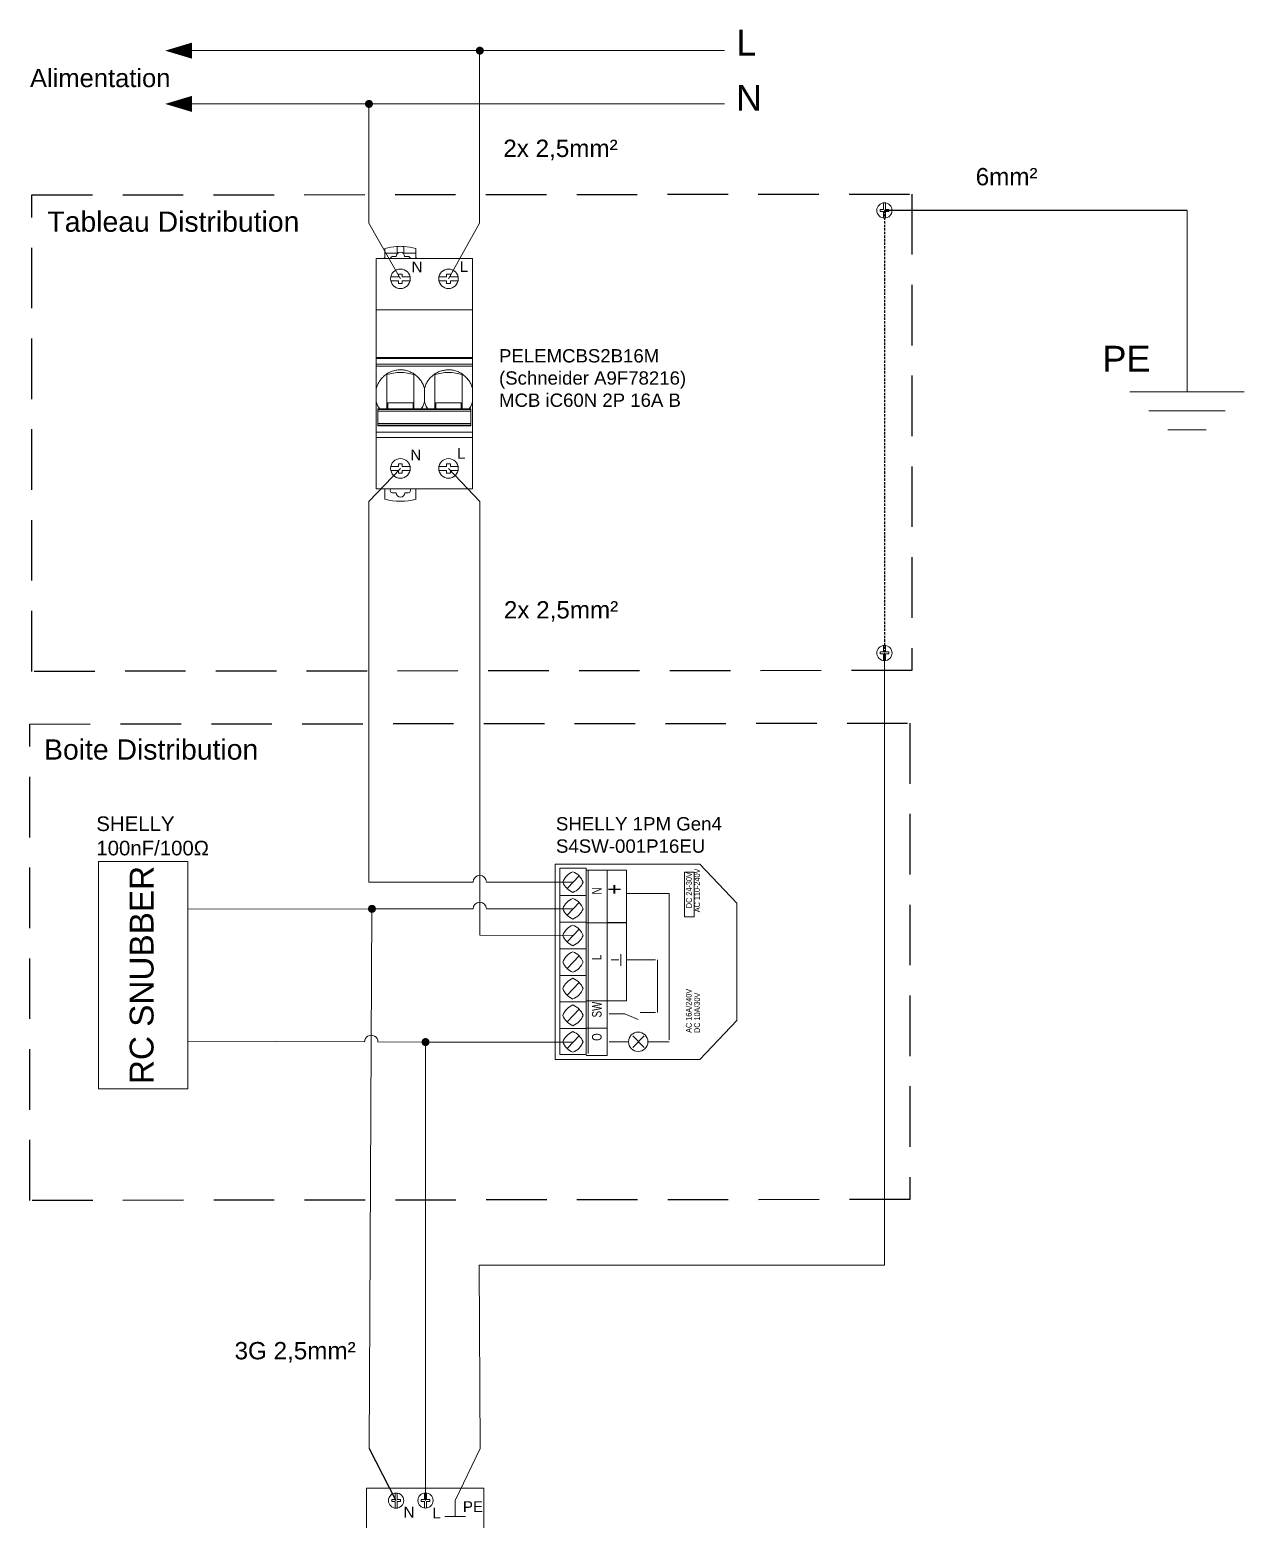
# Model space of a CAD drawing. Header units: millimetres. Extents: x 2620 to 2793, y 1526 to 1825.
# Drawn here: x 2621.9 to 2749.3, y 1668.4 to 1824.7 of the extents above; entities that cross this region are included whole.
import ezdxf

# ---------------------------------------------------------------- set-up
doc = ezdxf.new("R2010")
doc.units = ezdxf.units.MM
doc.linetypes.add('DASHED2', pattern=[0.375, 0.25, -0.125])
doc.linetypes.add('HIDDEN', pattern=[9.525, 6.35, -3.175])
for name, color, linetype, lineweight in [('01_Puissance', 250, 'Continuous', 20), ('03_Symbole', 250, 'Continuous', 15), ('Layer1', 253, 'DASHED2', 18), ('trait fin', 253, 'HIDDEN', 18)]:
    doc.layers.add(name, color=color, linetype=linetype, lineweight=lineweight)
doc.layers.add('04_Texte', color=7, linetype='Continuous')
doc.styles.get("Standard").update_dxf_attribs({"font": 'arial.ttf'})

msp = doc.modelspace()

# ---------------------------------------------------------------- linework, layer by layer
at = {"layer": '01_Puissance'}
for p, q in [((2638.88, 1822.48), (2638.88, 1822.48)), ((2638.88, 1822.48), (2694.74, 1822.48)), ((2669.07, 1807.13), (2669.07, 1822.48)), ((2638.88, 1816.89), (2694.74, 1816.89)), ((2657.46, 1816.89), (2657.45, 1807.03)), ((2657.45, 1807.03), (2657.44, 1804.38)), ((2669.07, 1807.13), (2669.07, 1804.38)), ((2743.27, 1805.72), (2743.27, 1786.69)), ((2657.44, 1804.38), (2660.76, 1798.54)), ((2669.07, 1804.38), (2665.8, 1798.54)), ((2743.27, 1786.69), (2737.27, 1786.69)), ((2737.27, 1786.69), (2749.27, 1786.69)), ((2743.27, 1784.69), (2739.27, 1784.69)), ((2739.27, 1784.69), (2747.27, 1784.69)), ((2743.27, 1782.69), (2741.27, 1782.69)), ((2741.27, 1782.69), (2745.27, 1782.69)), ((2657.45, 1775.16), (2660.76, 1778.65)), ((2669.08, 1775.16), (2665.8, 1778.65)), ((2657.44, 1771.85), (2657.45, 1775.16)), ((2669.08, 1771.95), (2669.08, 1775.16)), ((2657.44, 1771.85), (2657.44, 1735.25)), ((2669.08, 1771.95), (2669.08, 1729.66)), ((2711.53, 1759.28), (2711.53, 1695.06)), ((2657.44, 1735.25), (2668.38, 1735.25)), ((2669.78, 1735.25), (2678.87, 1735.25)), ((2657.77, 1732.44), (2638.46, 1732.42)), ((2657.48, 1675.82), (2657.77, 1732.44)), ((2657.77, 1732.44), (2668.38, 1732.44)), ((2669.78, 1732.44), (2678.87, 1732.44)), ((2669.08, 1729.66), (2678.87, 1729.64)), ((2657, 1718.48), (2638.46, 1718.55)), ((2663.39, 1718.46), (2658.4, 1718.48)), ((2663.39, 1699.15), (2663.39, 1718.46)), ((2663.39, 1718.46), (2678.87, 1718.46)), ((2663.39, 1699.15), (2663.39, 1675.82)), ((2669.02, 1695.06), (2669.12, 1675.82)), ((2711.53, 1695.06), (2669.02, 1695.06)), ((2663.39, 1670.36), (2663.39, 1675.82)), ((2669.12, 1675.82), (2666.5, 1670.36)), ((2669.49, 1671.67), (2669.49, 1671.56)), ((2666.5, 1670.36), (2666.5, 1668.67)), ((2666.5, 1668.67), (2665.43, 1668.67)), ((2665.43, 1668.67), (2667.57, 1668.67))]:
    msp.add_line(p, q, dxfattribs=at)
at = {"layer": '01_Puissance', "lineweight": -3}
for p, q in [((2743.27, 1805.72), (2711.53, 1805.72)), ((2657.48, 1675.82), (2660.29, 1670.36))]:
    msp.add_line(p, q, dxfattribs=at)
at = {"layer": '01_Puissance'}
for points in [[(2638.88, 1822.48, 1.68, 0, 0), (2636.08, 1822.48, 0, 0, 0)], [(2638.88, 1816.89, 1.68, 0, 0), (2636.08, 1816.89, 0, 0, 0)]]:
    msp.add_lwpolyline(points, format="xyseb", dxfattribs=at)
at = {"layer": '01_Puissance', "const_width": 0.419}
for points in [[(2668.88, 1822.48, 1), (2669.3, 1822.48, 1)], [(2657.25, 1816.89, 1), (2657.67, 1816.89, 1)], [(2657.56, 1732.44, 1), (2657.98, 1732.44, 1)], [(2663.18, 1718.46, 1), (2663.6, 1718.46, 1)]]:
    msp.add_lwpolyline(points, format="xyb", close=True, dxfattribs=at)
at = {"layer": '01_Puissance'}
for centre, start in [((2669.08, 1735.25), 0), ((2669.08, 1732.44), 0), ((2657.7, 1718.48), 359.7726)]:
    msp.add_arc(centre, 0.698, start, 180, dxfattribs=at)
at = {"layer": '03_Symbole', "color": 7, "linetype": 'Continuous'}
for p, q in [((2711.42, 1805.82), (2711.42, 1806.51)), ((2711.64, 1805.82), (2711.64, 1806.51)), ((2711.07, 1805.82), (2711.07, 1805.61)), ((2711.42, 1805.82), (2711.07, 1805.82)), ((2711.07, 1805.61), (2711.42, 1805.61)), ((2711.42, 1805.61), (2711.42, 1804.93)), ((2711.99, 1805.82), (2711.64, 1805.82)), ((2711.64, 1805.61), (2711.64, 1804.93)), ((2711.64, 1805.61), (2711.99, 1805.61)), ((2711.99, 1805.61), (2711.99, 1805.82)), ((2660.4, 1801.94), (2660.4, 1801.24)), ((2661.11, 1801.24), (2661.11, 1801.94)), ((2658.23, 1776.51), (2658.23, 1800.67)), ((2668.32, 1800.67), (2658.23, 1800.67)), ((2659.13, 1801.24), (2659.13, 1801.71)), ((2659.13, 1800.83), (2659.13, 1801.24)), ((2660.4, 1801.24), (2659.13, 1801.24)), ((2660.31, 1800.89), (2659.97, 1800.89)), ((2662.38, 1801.24), (2661.11, 1801.24)), ((2661.54, 1800.89), (2661.2, 1800.89)), ((2662.38, 1801.71), (2662.38, 1801.24)), ((2662.38, 1801.24), (2662.38, 1800.83)), ((2668.32, 1776.51), (2668.32, 1800.67)), ((2660.56, 1798.75), (2659.75, 1798.75)), ((2660.56, 1798.75), (2660.56, 1799.04)), ((2660.56, 1799.04), (2660.95, 1799.04)), ((2660.95, 1799.04), (2660.95, 1798.75)), ((2660.95, 1798.75), (2661.76, 1798.75)), ((2665.6, 1798.75), (2664.8, 1798.75)), ((2665.6, 1798.75), (2665.6, 1799.04)), ((2665.6, 1799.04), (2666, 1799.04)), ((2666, 1799.04), (2666, 1798.75)), ((2666, 1798.75), (2666.8, 1798.75)), ((2660.56, 1798.32), (2659.75, 1798.32)), ((2660.56, 1798.04), (2660.56, 1798.32)), ((2660.95, 1798.04), (2660.56, 1798.04)), ((2660.95, 1798.32), (2660.95, 1798.04)), ((2660.95, 1798.32), (2661.76, 1798.32)), ((2665.6, 1798.32), (2664.8, 1798.32)), ((2665.6, 1798.04), (2665.6, 1798.32)), ((2666, 1798.04), (2665.6, 1798.04)), ((2666, 1798.32), (2666, 1798.04)), ((2666, 1798.32), (2666.8, 1798.32)), ((2668.32, 1795.29), (2658.23, 1795.29)), ((2668.32, 1790.3), (2658.23, 1790.3)), ((2658.23, 1790.18), (2668.32, 1790.18)), ((2658.23, 1789.59), (2668.32, 1789.59)), ((2668.32, 1789.36), (2658.23, 1789.36)), ((2659.33, 1784.91), (2659.33, 1788.49)), ((2662.18, 1784.91), (2662.18, 1788.49)), ((2664.37, 1784.91), (2664.37, 1788.49)), ((2667.22, 1784.91), (2667.22, 1788.49)), ((2663.28, 1785.62), (2663.28, 1787.04)), ((2658.39, 1783.12), (2658.39, 1784.91)), ((2658.39, 1784.91), (2668.16, 1784.91)), ((2668.16, 1784.83), (2658.39, 1784.83)), ((2668.16, 1784.67), (2658.39, 1784.67)), ((2659.43, 1784.91), (2659.43, 1785.54)), ((2659.43, 1785.54), (2662.08, 1785.54)), ((2662.08, 1785.54), (2662.08, 1784.91)), ((2664.47, 1785.54), (2667.12, 1785.54)), ((2664.47, 1784.91), (2664.47, 1785.54)), ((2667.12, 1785.54), (2667.12, 1784.91)), ((2668.16, 1784.91), (2668.16, 1783.12)), ((2668.16, 1783.36), (2658.39, 1783.36)), ((2658.39, 1783.18), (2668.16, 1783.18)), ((2658.39, 1783.12), (2668.16, 1783.12)), ((2658.23, 1782.46), (2668.32, 1782.46)), ((2668.32, 1781.89), (2658.23, 1781.89)), ((2660.56, 1778.86), (2659.75, 1778.86)), ((2660.56, 1778.43), (2659.75, 1778.43)), ((2660.56, 1779.14), (2660.95, 1779.14)), ((2660.56, 1778.86), (2660.56, 1779.14)), ((2660.56, 1778.15), (2660.56, 1778.43)), ((2660.95, 1779.14), (2660.95, 1778.86)), ((2660.95, 1778.86), (2661.76, 1778.86)), ((2660.95, 1778.43), (2661.76, 1778.43)), ((2660.95, 1778.43), (2660.95, 1778.15)), ((2665.6, 1778.86), (2664.8, 1778.86)), ((2665.6, 1778.43), (2664.8, 1778.43)), ((2665.6, 1779.14), (2666, 1779.14)), ((2665.6, 1778.86), (2665.6, 1779.14)), ((2665.6, 1778.15), (2665.6, 1778.43)), ((2666, 1779.14), (2666, 1778.86)), ((2666, 1778.86), (2666.8, 1778.86)), ((2666, 1778.43), (2666.8, 1778.43)), ((2666, 1778.43), (2666, 1778.15)), ((2660.95, 1778.15), (2660.56, 1778.15)), ((2666, 1778.15), (2665.6, 1778.15)), ((2658.23, 1776.51), (2668.32, 1776.51)), ((2659.12, 1776.51), (2659.12, 1775.42)), ((2660.3, 1776.08), (2659.97, 1776.08)), ((2661.54, 1776.08), (2661.21, 1776.08)), ((2662.39, 1775.42), (2662.39, 1776.51)), ((2711.42, 1759.39), (2711.42, 1760.07)), ((2711.64, 1759.39), (2711.64, 1760.07)), ((2711.07, 1759.39), (2711.07, 1759.18)), ((2711.42, 1759.39), (2711.07, 1759.39)), ((2711.07, 1759.18), (2711.42, 1759.18)), ((2711.42, 1759.18), (2711.42, 1758.49)), ((2711.99, 1759.39), (2711.64, 1759.39)), ((2711.64, 1759.18), (2711.64, 1758.49)), ((2711.64, 1759.18), (2711.99, 1759.18)), ((2711.99, 1759.18), (2711.99, 1759.39)), ((2660.19, 1670.46), (2660.19, 1671.15)), ((2660.4, 1670.46), (2660.4, 1671.15)), ((2663.29, 1670.47), (2663.29, 1671.15)), ((2663.5, 1670.47), (2663.5, 1671.15)), ((2659.84, 1670.46), (2659.84, 1670.25)), ((2660.19, 1670.46), (2659.84, 1670.46)), ((2659.84, 1670.25), (2660.19, 1670.25)), ((2660.19, 1670.25), (2660.19, 1669.56)), ((2660.76, 1670.46), (2660.4, 1670.46)), ((2660.4, 1670.25), (2660.4, 1669.56)), ((2660.4, 1670.25), (2660.76, 1670.25)), ((2660.76, 1670.25), (2660.76, 1670.46)), ((2662.93, 1670.25), (2662.93, 1670.47)), ((2662.93, 1670.47), (2663.29, 1670.47)), ((2663.29, 1670.25), (2662.93, 1670.25)), ((2663.29, 1670.25), (2663.29, 1669.57)), ((2663.5, 1670.47), (2663.85, 1670.47)), ((2663.5, 1670.25), (2663.5, 1669.57)), ((2663.85, 1670.25), (2663.5, 1670.25)), ((2663.85, 1670.47), (2663.85, 1670.25))]:
    msp.add_line(p, q, dxfattribs=at)
at = {"layer": '03_Symbole', "color": 0}
for p, q in [((2680.24, 1736.51), (2682.46, 1736.51)), ((2680.44, 1736.51), (2680.44, 1717.26)), ((2682.46, 1717.05), (2682.46, 1736.51)), ((2679.5, 1735.9), (2678.25, 1734.57)), ((2680.23, 1733.85), (2677.47, 1733.85)), ((2679.5, 1733.1), (2678.25, 1731.77)), ((2688.94, 1734.05), (2684.49, 1734.05)), ((2688.94, 1734.05), (2688.94, 1718.69)), ((2680.23, 1731.05), (2677.47, 1731.05)), ((2679.5, 1730.3), (2678.25, 1728.97)), ((2680.24, 1730.98), (2682.46, 1730.98)), ((2680.23, 1728.26), (2677.47, 1728.26)), ((2679.5, 1727.51), (2678.25, 1726.18)), ((2682.87, 1727.09), (2683.68, 1727.09)), ((2683.88, 1726.47), (2683.88, 1727.7)), ((2687.52, 1727.09), (2684.49, 1727.09)), ((2687.73, 1727.09), (2687.73, 1721.56)), ((2680.23, 1725.46), (2677.47, 1725.46)), ((2679.5, 1724.71), (2678.25, 1723.38)), ((2680.23, 1722.67), (2677.47, 1722.67)), ((2680.24, 1722.79), (2682.46, 1722.79)), ((2679.5, 1721.92), (2678.25, 1720.59)), ((2684.29, 1721.44), (2682.67, 1721.44)), ((2685.7, 1720.82), (2684.29, 1721.44)), ((2687.52, 1721.56), (2685.91, 1721.56)), ((2680.23, 1719.87), (2677.47, 1719.87)), ((2679.5, 1719.12), (2678.25, 1717.79)), ((2680.24, 1719.92), (2682.46, 1719.92)), ((2686.31, 1719.1), (2685.15, 1717.88)), ((2686.31, 1717.88), (2685.15, 1719.1)), ((2684.69, 1718.49), (2682.67, 1718.49)), ((2688.94, 1718.49), (2686.72, 1718.49)), ((2680.24, 1717.05), (2682.46, 1717.05))]:
    msp.add_line(p, q, dxfattribs=at)
at = {"layer": '03_Symbole', "color": 7, "linetype": 'Continuous'}
for points in [[(2658.59, 1784.91), (2658.4, 1785.17), (2658.23, 1785.62)], [(2663.28, 1785.62), (2663.1, 1785.14), (2662.92, 1784.91)], [(2663.63, 1784.91), (2663.45, 1785.16), (2663.28, 1785.62)], [(2668.32, 1785.62), (2668.14, 1785.14), (2667.96, 1784.91)]]:
    msp.add_lwpolyline(points, dxfattribs=at)
at = {"layer": '03_Symbole'}
for points in [[(2629.07, 1737.42), (2638.46, 1737.42), (2638.46, 1713.55), (2629.07, 1713.55)], [(2657.2, 1671.67), (2669.49, 1671.67), (2669.49, 1651.36), (2657.2, 1651.36)]]:
    msp.add_lwpolyline(points, close=True, dxfattribs=at)
at = {"layer": '03_Symbole', "color": 0}
for points in [[(2677, 1737.12, 0), (2692.18, 1737.12, 0), (2696.03, 1733.03, 0), (2696.03, 1720.74, 0), (2692.18, 1716.64, 0), (2677, 1716.64, 0), (2677, 1737.12, 0)], [(2677.48, 1717.14, 0), (2677.48, 1736.71, 0), (2680.24, 1736.71, 0), (2680.24, 1717.14, 0), (2677.48, 1717.14, 0)], [(2682.46, 1731, 0), (2682.46, 1736.51, 0), (2684.49, 1736.51, 0), (2684.49, 1731, 0), (2682.46, 1731, 0)], [(2690.56, 1731.59, 0), (2690.56, 1736.3, 0), (2691.57, 1736.3, 0), (2691.57, 1731.59, 0), (2690.56, 1731.59, 0)], [(2682.46, 1722.78, 0), (2682.46, 1730.96, 0), (2684.49, 1730.96, 0), (2684.49, 1722.78, 0), (2682.46, 1722.78, 0)]]:
    msp.add_polyline3d(points, dxfattribs=at)
at = {"layer": '03_Symbole', "color": 7, "linetype": 'Continuous'}
for centre, radius in [((2711.53, 1805.72), 0.798), ((2660.76, 1798.54), 1.03), ((2665.8, 1798.54), 1.03), ((2660.76, 1778.65), 1.03), ((2665.8, 1778.65), 1.03), ((2711.53, 1759.28), 0.798), ((2660.3, 1670.35), 0.798), ((2663.39, 1670.36), 0.798)]:
    msp.add_circle(centre, radius, dxfattribs=at)
at = {"layer": '03_Symbole', "color": 0}
msp.add_circle((2685.7, 1718.49), 1.02, dxfattribs=at)
at = {"layer": '03_Symbole', "color": 7, "linetype": 'Continuous'}
for centre, radius, start, end in [((2660.76, 1796.44), 5.51, 93.7668, 107.1978), ((2660.76, 1796.44), 5.51, 86.3591, 93.7668), ((2660.76, 1796.44), 5.51, 72.9337, 86.3591), ((2658.85, 1800.9), 0.284, 308.5163, 347.0319), ((2658.85, 1800.9), 0.284, 347.0631, 359.9849), ((2659.97, 1800.6), 0.285, 90.0557, 166.524), ((2661.54, 1800.6), 0.285, 13.4739, 89.9443), ((2662.66, 1800.9), 0.284, 180.0152, 192.8736), ((2662.66, 1800.9), 0.284, 192.9049, 231.4838), ((2660.76, 1781.47), 6.27, 254.849, 285.151), ((2659.97, 1776.37), 0.285, 149.9964, 270), ((2660.76, 1776.08), 0.456, 180, 0), ((2661.54, 1776.37), 0.285, 270, 30.0038)]:
    msp.add_arc(centre, radius, start, end, dxfattribs=at)
at = {"layer": '03_Symbole', "color": 0}
for centre, start, end in [((2679.57, 1734.55), 112.0033, 158.8032), ((2678.13, 1734.55), 21.243, 68.0438), ((2679.57, 1735.95), 201.266, 248.067), ((2678.13, 1735.94), 291.98, 338.78), ((2679.57, 1731.76), 112.0033, 158.8032), ((2678.13, 1731.76), 21.243, 68.0438), ((2679.57, 1733.15), 201.266, 248.067), ((2678.13, 1733.15), 291.98, 338.78), ((2679.57, 1728.96), 112.0033, 158.8032), ((2678.13, 1728.96), 21.243, 68.0438), ((2679.57, 1730.35), 201.266, 248.067), ((2678.13, 1730.35), 291.98, 338.78), ((2679.57, 1726.16), 112.0033, 158.8032), ((2679.57, 1727.56), 201.266, 248.067), ((2678.13, 1726.16), 21.243, 68.0438), ((2678.13, 1727.56), 291.98, 338.78), ((2679.57, 1723.37), 112.0033, 158.8032), ((2679.57, 1724.76), 201.266, 248.067), ((2678.13, 1723.37), 21.243, 68.0438), ((2678.13, 1724.76), 291.98, 338.78), ((2679.57, 1720.57), 112.0033, 158.8032), ((2678.13, 1720.57), 21.243, 68.0438), ((2679.57, 1721.96), 201.266, 248.067), ((2678.13, 1721.96), 291.98, 338.78), ((2679.57, 1717.78), 112.0033, 158.8032), ((2678.13, 1717.78), 21.243, 68.0438), ((2679.57, 1719.17), 201.266, 248.067), ((2678.13, 1719.17), 291.98, 338.78)]:
    msp.add_arc(centre, 1.92, start, end, dxfattribs=at)
at = {"layer": '03_Symbole', "color": 7, "linetype": 'Continuous'}
msp.add_ellipse((2660.76, 1800.89), major_axis=(0, 0.443), ratio=0.997493, start_param=-1.570796, end_param=1.570796, dxfattribs=at)
for points, knots in [([(2659.13, 1800.83), (2659.13, 1800.8), (2659.12, 1800.74), (2659.1, 1800.69), (2659.08, 1800.67)], [0, 0, 0, 0, 0.500039, 1, 1, 1, 1]), ([(2662.43, 1800.67), (2662.41, 1800.69), (2662.39, 1800.74), (2662.38, 1800.8), (2662.38, 1800.83)], [0, 0, 0, 0, 0.499961, 1, 1, 1, 1]), ([(2658.23, 1787.04), (2658.27, 1787.16), (2658.35, 1787.4), (2658.52, 1787.73), (2658.74, 1788.04), (2658.91, 1788.22), (2659, 1788.3)], [0, 0, 0, 0, 0.249803, 0.499808, 0.749905, 1, 1, 1, 1]), ([(2660.76, 1788.99), (2660.59, 1788.99), (2660.27, 1788.96), (2659.81, 1788.83), (2659.37, 1788.61), (2659.12, 1788.41), (2659, 1788.3)], [0, 0, 0, 0, 0.249983, 0.499973, 0.749982, 1, 1, 1, 1]), ([(2660.76, 1788.71), (2660.51, 1788.71), (2660.03, 1788.67), (2659.56, 1788.56), (2659.33, 1788.49)], [0, 0, 0, 0, 0.509146, 1, 1, 1, 1]), ([(2660.76, 1788.99), (2660.9, 1788.99), (2661.11, 1788.98), (2661.39, 1788.92), (2661.67, 1788.83), (2661.99, 1788.69), (2662.35, 1788.45), (2662.67, 1788.16), (2662.93, 1787.83), (2663.14, 1787.45), (2663.24, 1787.18), (2663.28, 1787.04)], [0, 0, 0, 0, 0.125046, 0.187644, 0.250209, 0.375224, 0.500253, 0.625262, 0.750232, 0.875163, 1, 1, 1, 1]), ([(2662.18, 1788.49), (2661.95, 1788.56), (2661.48, 1788.67), (2661, 1788.71), (2660.76, 1788.71)], [0, 0, 0, 0, 0.490854, 1, 1, 1, 1]), ([(2663.28, 1787.04), (2663.31, 1787.18), (2663.41, 1787.45), (2663.62, 1787.83), (2663.88, 1788.16), (2664.2, 1788.45), (2664.56, 1788.69), (2664.95, 1788.86), (2665.37, 1788.97), (2665.66, 1788.99), (2665.8, 1788.99)], [0, 0, 0, 0, 0.124861, 0.249813, 0.374793, 0.499813, 0.624849, 0.749888, 0.874952, 1, 1, 1, 1]), ([(2665.8, 1788.71), (2665.55, 1788.71), (2665.07, 1788.67), (2664.6, 1788.56), (2664.37, 1788.49)], [0, 0, 0, 0, 0.509146, 1, 1, 1, 1]), ([(2665.8, 1788.99), (2665.94, 1788.99), (2666.16, 1788.98), (2666.43, 1788.92), (2666.71, 1788.83), (2667.04, 1788.69), (2667.4, 1788.45), (2667.71, 1788.16), (2667.98, 1787.83), (2668.18, 1787.45), (2668.28, 1787.18), (2668.32, 1787.04)], [0, 0, 0, 0, 0.125046, 0.187644, 0.250209, 0.375224, 0.500253, 0.625262, 0.750232, 0.875163, 1, 1, 1, 1]), ([(2667.22, 1788.49), (2667, 1788.56), (2666.53, 1788.67), (2666.04, 1788.71), (2665.8, 1788.71)], [0, 0, 0, 0, 0.490854, 1, 1, 1, 1])]:
    msp.add_open_spline(points, degree=3, knots=knots, dxfattribs=at)
at = {"layer": 'Layer1', "lineweight": -3}
msp.add_line((2711.53, 1805.72), (2711.53, 1759.28), dxfattribs=at)
at = {"layer": 'trait fin', "lineweight": -3}
for points in [[(2622.1, 1807.34), (2714.42, 1807.43), (2714.42, 1757.44), (2622.1, 1757.35)], [(2621.88, 1751.83), (2714.2, 1751.92), (2714.2, 1701.94), (2621.88, 1701.84)]]:
    msp.add_lwpolyline(points, close=True, dxfattribs=at)

# ---------------------------------------------------------------- texts
at = {"layer": '03_Symbole', "color": 0, "width": 0.72}
for s, height, p in [('N', 1.01, (2681.86, 1733.95)), ('+', 1.82, (2684.08, 1733.95)), ('DC 24-30V', 0.607, (2691.33, 1732.51)), ('AC 110-240V', 0.6074, (2692.18, 1732.08)), ('L', 1.01, (2681.85, 1727.06)), ('SW', 1.012, (2681.86, 1721.05)), ('AC 16A/240V', 0.6074, (2691.31, 1719.43)), ('DC 10A/30V', 0.607, (2692.18, 1719.41)), ('O', 1.01, (2681.86, 1718.59))]:
    msp.add_text(s, height=height, rotation=90, dxfattribs=at).set_placement(p)
at = {"layer": '04_Texte', "attachment_point": 1}
for s, width, gutter_width, heights, insert, char_height in [('L', 10.8148, 13.52, [0], (2695.99, 1824.67), 2.7), ('Alimentation', 5.612, 9.58, [0], (2621.9, 1820.57), 1.9165), ('N', 10.8148, 13.52, [0], (2695.96, 1818.88), 2.7), ('N', 1.1335, 5.67, [0], (2661.93, 1800.35), 1.13), ('L', 1.1335, 5.67, [0], (2666.98, 1800.39), 1.13), ('PELEMCBS2B16M\\P(Schneider A9F78216)\\PMCB iC60N 2P 16A B', 34.2632, 6.98, [8.56], (2671.1, 1791.16), 1.3965), ('PE', 10.8148, 13.52, [0], (2734.4, 1791.51), 2.704), ('N', 1.1335, 5.67, [0], (2661.8, 1780.63), 1.13), ('L', 1.1335, 5.67, [0], (2666.69, 1780.79), 1.13), ('SHELLY\\P100nF/100Ω', 13.9132, 7.65, [0], (2628.86, 1742.13), 1.53), ('SHELLY 1PM Gen4 S4SW-001P16EU', 17.494, 7.01, [0], (2677.07, 1742.06), 1.4011), ('N', 1.1335, 5.67, [0], (2661.09, 1669.7), 1.13), ('L', 1.1335, 5.67, [0], (2664.11, 1669.61), 1.13), ('PE', 1.1335, 5.67, [0], (2667.31, 1670.28), 1.133)]:
    msp.add_mtext_dynamic_manual_height_columns(s, width=width, gutter_width=gutter_width, heights=heights, dxfattribs=dict(at, insert=insert, char_height=char_height))
at = {"layer": '04_Texte', "lineweight": -3, "attachment_point": 1}
for s, width, gutter_width, insert, char_height in [('2x 2,5mm²', 14.5847, 9.09, (2671.55, 1813.14), 1.818), ('6mm²', 14.5847, 9.09, (2721.1, 1810.17), 1.818), ('Tableau Distribution', 26.434, 10.64, (2623.73, 1805.6), 2.1272), ('2x 2,5mm²', 14.5847, 9.09, (2671.61, 1764.72), 1.818), ('Boite Distribution', 26.434, 10.64, (2623.38, 1750.22), 2.1272), ('3G 2,5mm²', 15.3962, 9.09, (2643.36, 1686.99), 1.818)]:
    msp.add_mtext_dynamic_manual_height_columns(s, width=width, gutter_width=gutter_width, heights=[0], dxfattribs=dict(at, insert=insert, char_height=char_height))
at = {"layer": '04_Texte', "insert": (2632.36, 1714.05), "char_height": 2.5, "attachment_point": 1, "rotation": 90}
msp.add_mtext_dynamic_manual_height_columns('RC SNUBBER', width=28.0861, gutter_width=12.5, heights=[0], dxfattribs=at)

doc.saveas('drawing.dxf')
